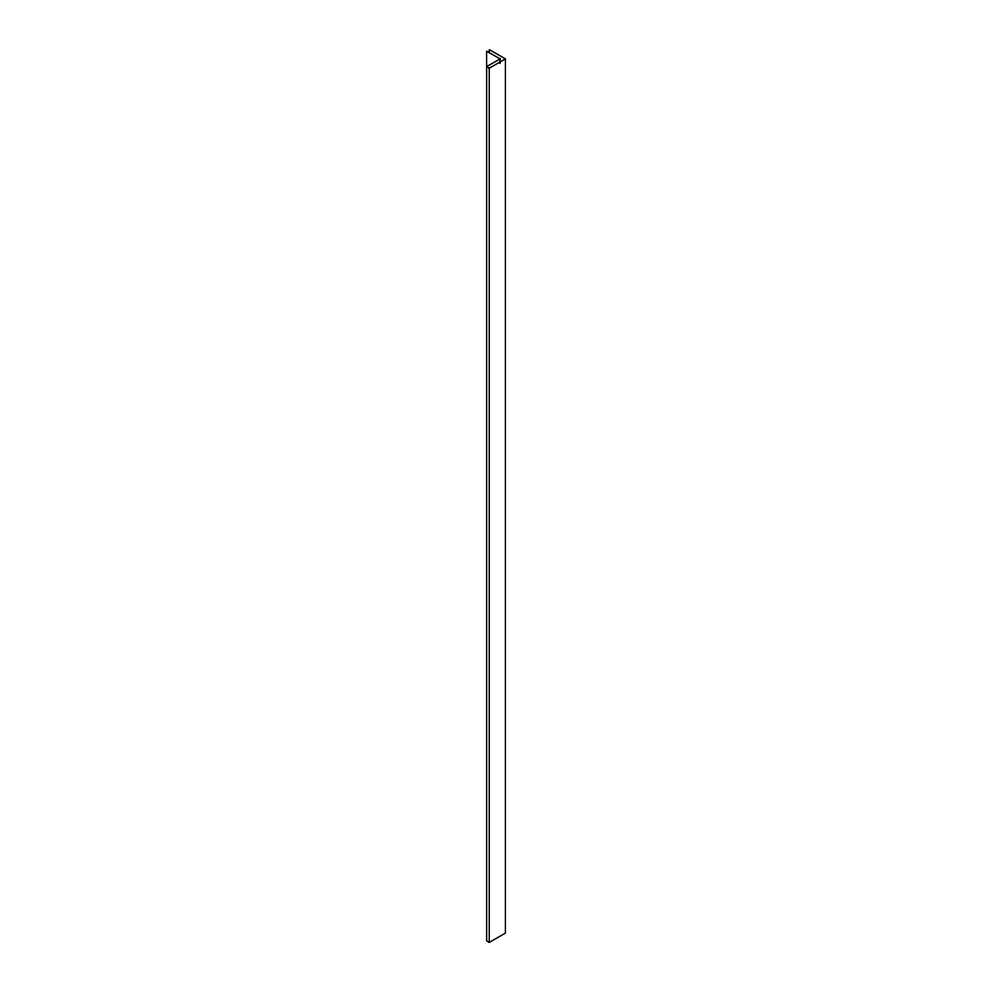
<?xml version="1.0" encoding="UTF-8"?>
<svg xmlns="http://www.w3.org/2000/svg" width="992" height="992" viewBox="0 0 992 992"><rect width="100%" height="100%" fill="white"/><g stroke="black" fill="none" stroke-linecap="round" stroke-linejoin="round"><path stroke-width="1.49" d="M500.03 58.9L486.601 66.65L489.292 68.2L505.399 58.9L505.399 933.1L489.292 942.4L486.601 940.85L486.601 51.15L500.03 58.9L500.03 63.538M505.399 58.9L489.292 49.6L489.292 52.7M489.292 68.2L489.292 942.4"/></g></svg>
